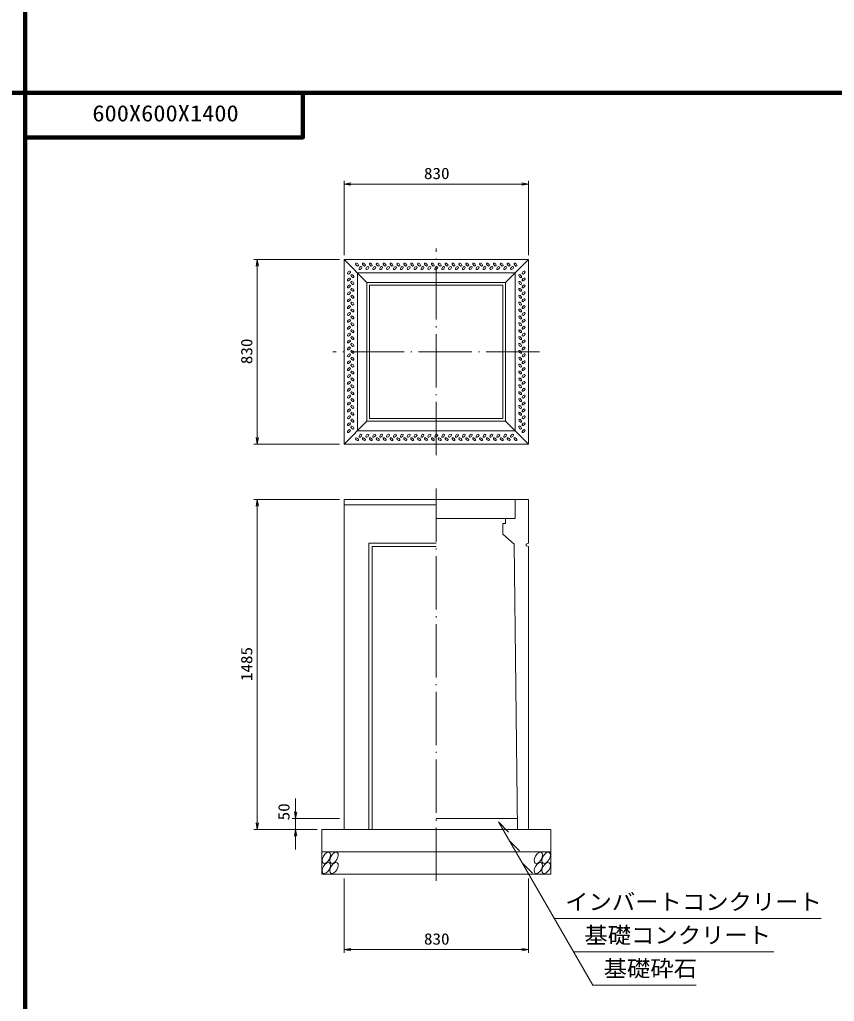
# Model space of a CAD drawing. Units: millimetres, scale not verified. Extents: x -8410 to 41710, y -74801 to 5940.
# Drawn here: x 19486 to 23151, y -46778 to -42360 of the extents above; entities that cross this region are included whole.
import ezdxf
from ezdxf.enums import TextEntityAlignment as Align

# ---------------------------------------------------------------- set-up
doc = ezdxf.new("R2010")
doc.units = ezdxf.units.MM
doc.header["$LTSCALE"] = 20
doc.linetypes.add('LONG_DASHED_DOTTED', pattern=[15.25, 12, -1.5, 0.25, -1.5])
for name, color, linetype, lineweight in [('0-0_グループ[0](0)-D-BMK(0)', 2, 'LONG_DASHED_DOTTED', 13), ('0-1_グループ[0](0)-D-STR(1)', 1, 'Continuous', 13), ('0-2_グループ[0](0)-D-STR-DIM(2)', 7, 'Continuous', 13), ('0-3_グループ[0](0)-D-STR-HTXT(3)', 7, 'Continuous', 13), ('0-5_グループ[0](0)-D-TTL(5)', 2, 'Continuous', 140)]:
    doc.layers.add(name, color=color, linetype=linetype, lineweight=lineweight)
doc.layers.add('0-4_グループ[0](0)-D-STR-TXT(4)', color=7, linetype='Continuous')
doc.layers.add('0-6_グループ[0](0)-D-TTL-TXT(6)', color=7, linetype='Continuous')
doc.styles.add('ＭＳ ゴシック', font='')
doc.styles.get('ＭＳ ゴシック').set_extended_font_data('MS Gothic')

msp = doc.modelspace()

# ---------------------------------------------------------------- linework, layer by layer
at = {"layer": '0-0_グループ[0](0)-D-BMK(0)'}
for p, q in [((21360, -44320), (21360, -43390)), ((21825, -43855), (20895, -43855)), ((21360, -44470), (21360, -46255))]:
    msp.add_line(p, q, dxfattribs=at)
at = {"layer": '0-1_グループ[0](0)-D-STR(1)'}
for p, q in [((20945, -43440), (21775, -43440)), ((20945, -44270), (20945, -43440)), ((20945, -43440), (21048, -43543)), ((21775, -43440), (21672, -43543)), ((21775, -43440), (21775, -44270)), ((21005, -43500), (21715, -43500)), ((21005, -44210), (21005, -43500)), ((21715, -43500), (21715, -44210)), ((21048, -43543), (21672, -43543)), ((21048, -44167), (21048, -43543)), ((21060, -43555), (21660, -43555)), ((21060, -44155), (21060, -43555)), ((21660, -43555), (21660, -44155)), ((21672, -43543), (21672, -44167)), ((20945, -44270), (21048, -44167)), ((21672, -44167), (21048, -44167)), ((21660, -44155), (21060, -44155)), ((21775, -44270), (21672, -44167)), ((21715, -44210), (21005, -44210)), ((21775, -44270), (20945, -44270)), ((21775, -44520), (20945, -44520)), ((20945, -44520), (20945, -46005)), ((21775, -44520), (21775, -44716.5)), ((21360, -44543.3), (20945, -44543.3)), ((21710, -44720), (21660, -44675)), ((21056.5, -44716.5), (21056.5, -46005)), ((21056.5, -44716.5), (21360, -44716.5)), ((21071.5, -44731.5), (21071.5, -46005)), ((21071.5, -44731.5), (21360, -44731.5)), ((21710, -44720), (21725, -46005)), ((21765, -44720), (21775, -44716.5)), ((21775, -44731.5), (21775, -46005)), ((21724.42, -45955), (21360, -45955)), ((21875, -46005), (20845, -46005)), ((20845, -46005), (20845, -46205)), ((21875, -46005), (21875, -46205)), ((21875, -46105), (20845, -46105)), ((21875, -46205), (20845, -46205))]:
    msp.add_line(p, q, dxfattribs=at)
for points in [[(21715, -44520), (21715, -44605), (21360, -44605)], [(21672, -44605), (21672, -44627), (21660, -44627), (21660, -44675)], [(21775, -44731.5), (21765, -44728), (21765, -44720)]]:
    msp.add_lwpolyline(points, dxfattribs=at)
for centre, major_axis, ratio in [((21003.5, -43462.25), (-6.01, 6.01), 0.529412), ((21019, -43477.75), (6.01, 6.01), 0.529412), ((21034.5, -43462.25), (-6.01, 6.01), 0.529412), ((21050, -43477.75), (6.01, 6.01), 0.529412), ((21065.5, -43462.25), (-6.01, 6.01), 0.529412), ((21081, -43477.75), (6.01, 6.01), 0.529412), ((21096.5, -43462.25), (-6.01, 6.01), 0.529412), ((21112, -43477.75), (6.01, 6.01), 0.529412), ((21127.5, -43462.25), (-6.01, 6.01), 0.529412), ((21143, -43477.75), (6.01, 6.01), 0.529412), ((21158.5, -43462.25), (-6.01, 6.01), 0.529412), ((21174, -43477.75), (6.01, 6.01), 0.529412), ((21189.5, -43462.25), (-6.01, 6.01), 0.529412), ((21205, -43477.75), (6.01, 6.01), 0.529412), ((21220.5, -43462.25), (-6.01, 6.01), 0.529412), ((21236, -43477.75), (6.01, 6.01), 0.529412), ((21251.5, -43462.25), (-6.01, 6.01), 0.529412), ((21267, -43477.75), (6.01, 6.01), 0.529412), ((21282.5, -43462.25), (-6.01, 6.01), 0.529412), ((21298, -43477.75), (6.01, 6.01), 0.529412), ((21313.5, -43462.25), (-6.01, 6.01), 0.529412), ((21329, -43477.75), (6.01, 6.01), 0.529412), ((21344.5, -43462.25), (-6.01, 6.01), 0.529412), ((21360, -43477.75), (6.01, 6.01), 0.529412), ((21375.5, -43462.25), (-6.01, 6.01), 0.529412), ((21391, -43477.75), (6.01, 6.01), 0.529412), ((21406.5, -43462.25), (-6.01, 6.01), 0.529412), ((21422, -43477.75), (6.01, 6.01), 0.529412), ((21437.5, -43462.25), (-6.01, 6.01), 0.529412), ((21453, -43477.75), (6.01, 6.01), 0.529412), ((21468.5, -43462.25), (-6.01, 6.01), 0.529412), ((21484, -43477.75), (6.01, 6.01), 0.529412), ((21499.5, -43462.25), (-6.01, 6.01), 0.529412), ((21515, -43477.75), (6.01, 6.01), 0.529412), ((21530.5, -43462.25), (-6.01, 6.01), 0.529412), ((21546, -43477.75), (6.01, 6.01), 0.529412), ((21561.5, -43462.25), (-6.01, 6.01), 0.529412), ((21577, -43477.75), (6.01, 6.01), 0.529412), ((21592.5, -43462.25), (-6.01, 6.01), 0.529412), ((21608, -43477.75), (6.01, 6.01), 0.529412), ((21623.5, -43462.25), (-6.01, 6.01), 0.529412), ((21639, -43477.75), (6.01, 6.01), 0.529412), ((21654.5, -43462.25), (-6.01, 6.01), 0.529412), ((21670, -43477.75), (6.01, 6.01), 0.529412), ((21685.5, -43462.25), (-6.01, 6.01), 0.529412), ((21701, -43477.75), (6.01, 6.01), 0.529412), ((21716.5, -43462.25), (-6.01, 6.01), 0.529412), ((20967.25, -43498.5), (-6.01, -6.01), 0.529412), ((20982.75, -43514), (-6.01, 6.01), 0.529412), ((21737.25, -43514), (6.01, -6.01), 0.529412), ((21752.75, -43498.5), (6.01, 6.01), 0.529412), ((20967.25, -43529.5), (-6.01, -6.01), 0.529412), ((20967.25, -43560.5), (-6.01, -6.01), 0.529412), ((20982.75, -43545), (-6.01, 6.01), 0.529412), ((21737.25, -43545), (6.01, -6.01), 0.529412), ((21752.75, -43529.5), (6.01, 6.01), 0.529412), ((21752.75, -43560.5), (6.01, 6.01), 0.529412), ((20967.25, -43591.5), (-6.01, -6.01), 0.529412), ((20982.75, -43576), (-6.01, 6.01), 0.529412), ((20982.75, -43607), (-6.01, 6.01), 0.529412), ((21737.25, -43576), (6.01, -6.01), 0.529412), ((21737.25, -43607), (6.01, -6.01), 0.529412), ((21752.75, -43591.5), (6.01, 6.01), 0.529412), ((20967.25, -43622.5), (-6.01, -6.01), 0.529412), ((20967.25, -43653.5), (-6.01, -6.01), 0.529412), ((20982.75, -43638), (-6.01, 6.01), 0.529412), ((21737.25, -43638), (6.01, -6.01), 0.529412), ((21752.75, -43622.5), (6.01, 6.01), 0.529412), ((21752.75, -43653.5), (6.01, 6.01), 0.529412), ((20967.25, -43684.5), (-6.01, -6.01), 0.529412), ((20982.75, -43669), (-6.01, 6.01), 0.529412), ((20982.75, -43700), (-6.01, 6.01), 0.529412), ((21737.25, -43669), (6.01, -6.01), 0.529412), ((21737.25, -43700), (6.01, -6.01), 0.529412), ((21752.75, -43684.5), (6.01, 6.01), 0.529412), ((20967.25, -43715.5), (-6.01, -6.01), 0.529412), ((20982.75, -43731), (-6.01, 6.01), 0.529412), ((21737.25, -43731), (6.01, -6.01), 0.529412), ((21752.75, -43715.5), (6.01, 6.01), 0.529412), ((20967.25, -43746.5), (-6.01, -6.01), 0.529412), ((20967.25, -43777.5), (-6.01, -6.01), 0.529412), ((20982.75, -43762), (-6.01, 6.01), 0.529412), ((21737.25, -43762), (6.01, -6.01), 0.529412), ((21752.75, -43746.5), (6.01, 6.01), 0.529412), ((21752.75, -43777.5), (6.01, 6.01), 0.529412), ((20967.25, -43808.5), (-6.01, -6.01), 0.529412), ((20982.75, -43793), (-6.01, 6.01), 0.529412), ((20982.75, -43824), (-6.01, 6.01), 0.529412), ((21737.25, -43793), (6.01, -6.01), 0.529412), ((21737.25, -43824), (6.01, -6.01), 0.529412), ((21752.75, -43808.5), (6.01, 6.01), 0.529412), ((20967.25, -43839.5), (-6.01, -6.01), 0.529412), ((20967.25, -43870.5), (-6.01, -6.01), 0.529412), ((20982.75, -43855), (-6.01, 6.01), 0.529412), ((21737.25, -43855), (6.01, -6.01), 0.529412), ((21752.75, -43839.5), (6.01, 6.01), 0.529412), ((21752.75, -43870.5), (6.01, 6.01), 0.529412), ((20967.25, -43901.5), (-6.01, -6.01), 0.529412), ((20982.75, -43886), (-6.01, 6.01), 0.529412), ((20982.75, -43917), (-6.01, 6.01), 0.529412), ((21737.25, -43886), (6.01, -6.01), 0.529412), ((21737.25, -43917), (6.01, -6.01), 0.529412), ((21752.75, -43901.5), (6.01, 6.01), 0.529412), ((20967.25, -43932.5), (-6.01, -6.01), 0.529412), ((20967.25, -43963.5), (-6.01, -6.01), 0.529412), ((20982.75, -43948), (-6.01, 6.01), 0.529412), ((21737.25, -43948), (6.01, -6.01), 0.529412), ((21752.75, -43932.5), (6.01, 6.01), 0.529412), ((21752.75, -43963.5), (6.01, 6.01), 0.529412), ((20967.25, -43994.5), (-6.01, -6.01), 0.529412), ((20982.75, -43979), (-6.01, 6.01), 0.529412), ((20982.75, -44010), (-6.01, 6.01), 0.529412), ((21737.25, -43979), (6.01, -6.01), 0.529412), ((21737.25, -44010), (6.01, -6.01), 0.529412), ((21752.75, -43994.5), (6.01, 6.01), 0.529412), ((20967.25, -44025.5), (-6.01, -6.01), 0.529412), ((20982.75, -44041), (-6.01, 6.01), 0.529412), ((21737.25, -44041), (6.01, -6.01), 0.529412), ((21752.75, -44025.5), (6.01, 6.01), 0.529412), ((20967.25, -44056.5), (-6.01, -6.01), 0.529412), ((20967.25, -44087.5), (-6.01, -6.01), 0.529412), ((20982.75, -44072), (-6.01, 6.01), 0.529412), ((21737.25, -44072), (6.01, -6.01), 0.529412), ((21752.75, -44056.5), (6.01, 6.01), 0.529412), ((21752.75, -44087.5), (6.01, 6.01), 0.529412), ((20967.25, -44118.5), (-6.01, -6.01), 0.529412), ((20982.75, -44103), (-6.01, 6.01), 0.529412), ((20982.75, -44134), (-6.01, 6.01), 0.529412), ((21737.25, -44103), (6.01, -6.01), 0.529412), ((21737.25, -44134), (6.01, -6.01), 0.529412), ((21752.75, -44118.5), (6.01, 6.01), 0.529412), ((20967.25, -44149.5), (-6.01, -6.01), 0.529412), ((20967.25, -44180.5), (-6.01, -6.01), 0.529412), ((20982.75, -44165), (-6.01, 6.01), 0.529412), ((21737.25, -44165), (6.01, -6.01), 0.529412), ((21752.75, -44149.5), (6.01, 6.01), 0.529412), ((21752.75, -44180.5), (6.01, 6.01), 0.529412), ((20967.25, -44211.5), (-6.01, -6.01), 0.529412), ((20982.75, -44196), (-6.01, 6.01), 0.529412), ((21737.25, -44196), (6.01, -6.01), 0.529412), ((21752.75, -44211.5), (6.01, 6.01), 0.529412), ((21003.5, -44247.75), (6.01, -6.01), 0.529412), ((21019, -44232.25), (-6.01, -6.01), 0.529412), ((21034.5, -44247.75), (6.01, -6.01), 0.529412), ((21050, -44232.25), (-6.01, -6.01), 0.529412), ((21065.5, -44247.75), (6.01, -6.01), 0.529412), ((21081, -44232.25), (-6.01, -6.01), 0.529412), ((21096.5, -44247.75), (6.01, -6.01), 0.529412), ((21112, -44232.25), (-6.01, -6.01), 0.529412), ((21127.5, -44247.75), (6.01, -6.01), 0.529412), ((21143, -44232.25), (-6.01, -6.01), 0.529412), ((21158.5, -44247.75), (6.01, -6.01), 0.529412), ((21174, -44232.25), (-6.01, -6.01), 0.529412), ((21189.5, -44247.75), (6.01, -6.01), 0.529412), ((21205, -44232.25), (-6.01, -6.01), 0.529412), ((21220.5, -44247.75), (6.01, -6.01), 0.529412), ((21236, -44232.25), (-6.01, -6.01), 0.529412), ((21251.5, -44247.75), (6.01, -6.01), 0.529412), ((21267, -44232.25), (-6.01, -6.01), 0.529412), ((21282.5, -44247.75), (6.01, -6.01), 0.529412), ((21298, -44232.25), (-6.01, -6.01), 0.529412), ((21313.5, -44247.75), (6.01, -6.01), 0.529412), ((21329, -44232.25), (-6.01, -6.01), 0.529412), ((21344.5, -44247.75), (6.01, -6.01), 0.529412), ((21360, -44232.25), (-6.01, -6.01), 0.529412), ((21375.5, -44247.75), (6.01, -6.01), 0.529412), ((21391, -44232.25), (-6.01, -6.01), 0.529412), ((21406.5, -44247.75), (6.01, -6.01), 0.529412), ((21422, -44232.25), (-6.01, -6.01), 0.529412), ((21437.5, -44247.75), (6.01, -6.01), 0.529412), ((21453, -44232.25), (-6.01, -6.01), 0.529412), ((21468.5, -44247.75), (6.01, -6.01), 0.529412), ((21484, -44232.25), (-6.01, -6.01), 0.529412), ((21499.5, -44247.75), (6.01, -6.01), 0.529412), ((21515, -44232.25), (-6.01, -6.01), 0.529412), ((21530.5, -44247.75), (6.01, -6.01), 0.529412), ((21546, -44232.25), (-6.01, -6.01), 0.529412), ((21561.5, -44247.75), (6.01, -6.01), 0.529412), ((21577, -44232.25), (-6.01, -6.01), 0.529412), ((21592.5, -44247.75), (6.01, -6.01), 0.529412), ((21608, -44232.25), (-6.01, -6.01), 0.529412), ((21623.5, -44247.75), (6.01, -6.01), 0.529412), ((21639, -44232.25), (-6.01, -6.01), 0.529412), ((21654.5, -44247.75), (6.01, -6.01), 0.529412), ((21670, -44232.25), (-6.01, -6.01), 0.529412), ((21685.5, -44247.75), (6.01, -6.01), 0.529412), ((21701, -44232.25), (-6.01, -6.01), 0.529412), ((21716.5, -44247.75), (6.01, -6.01), 0.529412), ((20865.43, -46132), (-13.75, -23.82), 0.545455), ((20900.43, -46132), (-13.75, -23.82), 0.545455), ((21819.43, -46132), (-13.75, -23.82), 0.545455), ((21854.43, -46132), (-13.75, -23.82), 0.545455), ((20865.43, -46178), (-13.75, -23.82), 0.545455), ((20900.43, -46178), (-13.75, -23.82), 0.545455), ((21819.43, -46178), (-13.75, -23.82), 0.545455), ((21854.43, -46178), (-13.75, -23.82), 0.545455)]:
    msp.add_ellipse(centre, major_axis=major_axis, ratio=ratio, dxfattribs=at)
at = {"layer": '0-2_グループ[0](0)-D-STR-DIM(2)'}
for p, q in [((20945, -43420), (20945, -43085)), ((20945, -43100), (21775, -43100)), ((21775, -43420), (21775, -43085)), ((20925, -43440), (20540, -43440)), ((20555, -44270), (20555, -43440)), ((20925, -44270), (20540, -44270)), ((20925, -44520), (20540, -44520)), ((20555, -46005), (20555, -44520)), ((20727.48, -46095), (20727.48, -45865)), ((20727.48, -45955), (20727.48, -45865)), ((20925, -45955), (20712.48, -45955)), ((20825, -46005), (20540, -46005)), ((20825, -46005), (20712.48, -46005)), ((20727.48, -46095), (20727.48, -46005)), ((20945, -46225), (20945, -46560)), ((21775, -46225), (21775, -46560)), ((20945, -46545), (21775, -46545))]:
    msp.add_line(p, q, dxfattribs=at)
for points in [[(20975, -43095), (20945, -43100), (20975, -43105)], [(21745, -43105), (21775, -43100), (21745, -43095)], [(20560, -43470), (20555, -43440), (20550, -43470)], [(20550, -44240), (20555, -44270), (20560, -44240)], [(20560, -44550), (20555, -44520), (20550, -44550)], [(20722.48, -45925), (20727.48, -45955), (20732.48, -45925)], [(20550, -45975), (20555, -46005), (20560, -45975)], [(20732.48, -46035), (20727.48, -46005), (20722.48, -46035)], [(20975, -46540), (20945, -46545), (20975, -46550)], [(21745, -46550), (21775, -46545), (21745, -46540)]]:
    msp.add_lwpolyline(points, dxfattribs=at)
at = {"layer": '0-3_グループ[0](0)-D-STR-HTXT(3)'}
for p, q in [((21640, -45970), (22064.35, -46705)), ((21640, -45970), (21685.75, -46015.75)), ((21689.07, -46055), (21734.83, -46100.75)), ((21746.81, -46155), (21792.56, -46200.75)), ((21891.15, -46405), (23091.75, -46405)), ((21977.75, -46555), (22879.21, -46555)), ((22064.35, -46705), (22528.55, -46705))]:
    msp.add_line(p, q, dxfattribs=at)
at = {"layer": '0-5_グループ[0](0)-D-TTL(5)'}
for p, q in [((19510, -42690), (19510, -26940)), ((19510, -47940), (19510, -32190)), ((19510, -53190), (19510, -37440)), ((8410, -42690), (34310, -42690)), ((8410, -42690), (34310, -42690)), ((8410, -42690), (34310, -42690)), ((8410, -42690), (34310, -42690)), ((19510, -58440), (19510, -42690))]:
    msp.add_line(p, q, dxfattribs=at)
msp.add_lwpolyline([(19510, -42890), (20760, -42890), (20760, -42690)], dxfattribs=at)
msp.add_lwpolyline([(19510, -42890), (20760, -42890), (20760, -42690)], dxfattribs=at)
msp.add_lwpolyline([(19510, -42890), (20760, -42890), (20760, -42690)], dxfattribs=at)
msp.add_lwpolyline([(19510, -42890), (20760, -42890), (20760, -42690)], dxfattribs=at)
msp.add_lwpolyline([(19510, -42890), (20760, -42890), (20760, -42690)], dxfattribs=at)

# ---------------------------------------------------------------- texts
at = {"layer": '0-2_グループ[0](0)-D-STR-DIM(2)', "style": 'ＭＳ ゴシック', "width": 1.1}
for p in [(21304.7, -43093), (21304.7, -46538)]:
    msp.add_text('830', height=51.32, dxfattribs=at).set_placement(p, align=Align.BOTTOM_LEFT)
for s, p in [('830', (20548, -43910.3)), ('1485', (20548, -45336.7)), ('50', (20715.47, -45963.3))]:
    msp.add_text(s, height=51.32, rotation=90, dxfattribs=at).set_placement(p, align=Align.BOTTOM_LEFT)
at = {"layer": '0-4_グループ[0](0)-D-STR-TXT(4)', "style": 'ＭＳ ゴシック', "width": 1.05}
for s, p in [('インバートコンクリート', (21939.85, -46388.68)), ('基礎コンクリート', (22026.45, -46538.68)), ('基礎砕石', (22113.06, -46688.68))]:
    msp.add_text(s, height=73.31, dxfattribs=at).set_placement(p, align=Align.BOTTOM_LEFT)
at = {"layer": '0-6_グループ[0](0)-D-TTL-TXT(6)', "style": 'ＭＳ ゴシック', "width": 1.1}
msp.add_text('600X600X1400', height=73.31, dxfattribs=at).set_placement((19813, -42840), align=Align.BOTTOM_LEFT)

doc.saveas('drawing.dxf')
